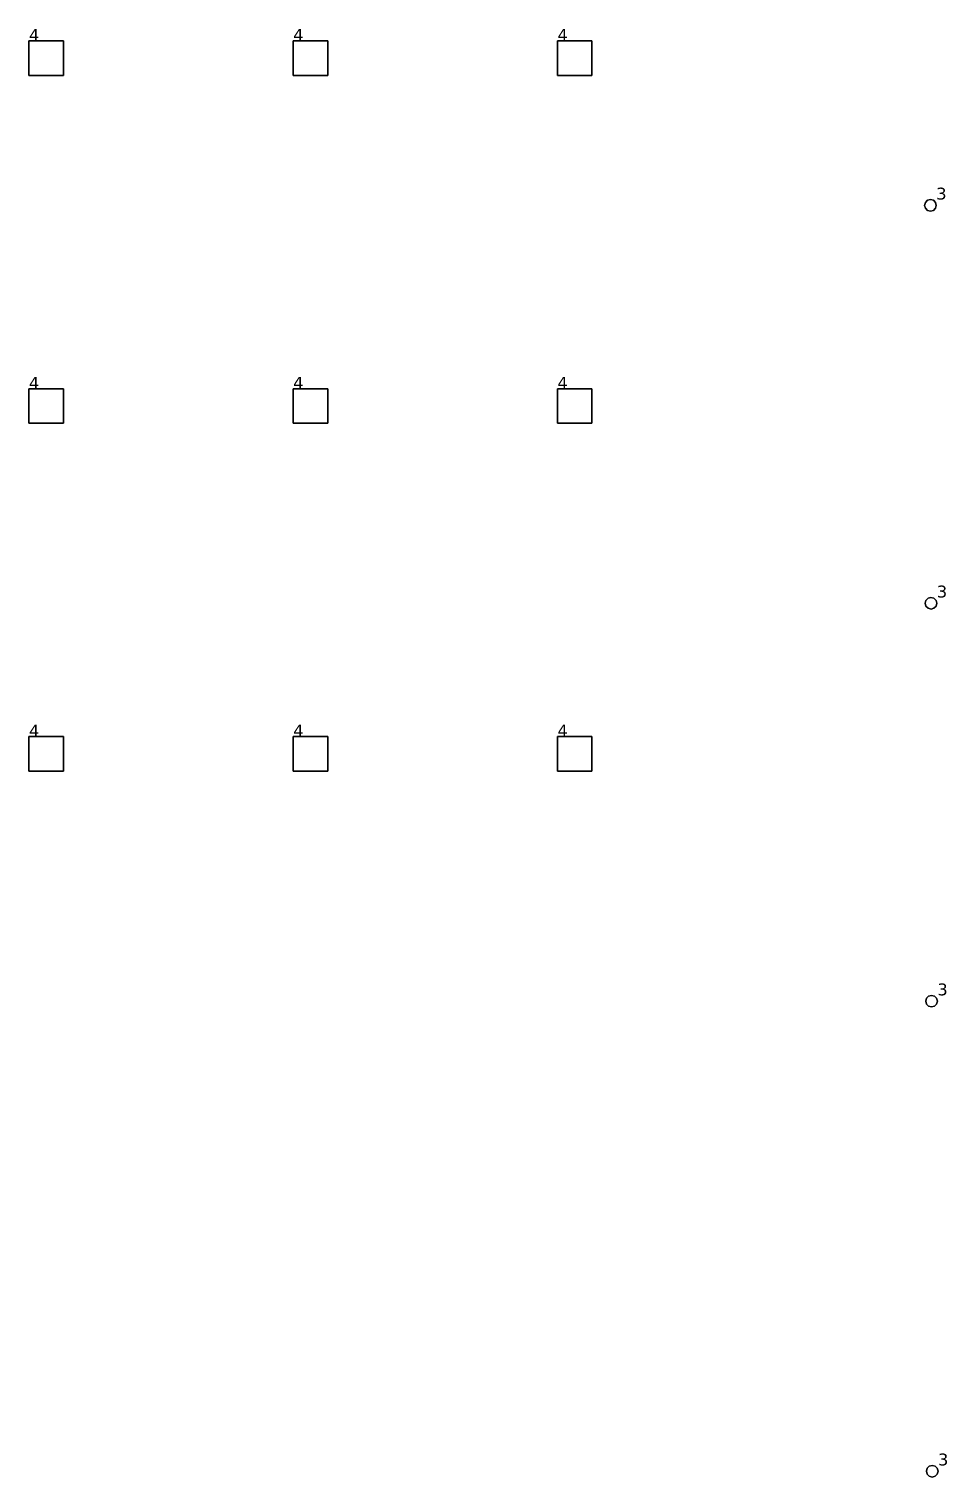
# Model space of a CAD drawing. Header units: inches. Extents: x -3 to 1235, y -1 to 963.
# Drawn here: x 18.58 to 32.53, y 78.77 to 100.77 of the extents above; entities that cross this region are included whole.
import ezdxf

# ---------------------------------------------------------------- set-up
doc = ezdxf.new("R2010")
doc.units = ezdxf.units.IN
doc.header["$MEASUREMENT"] = 0
doc.layers.add('DLX_TERR_LUM', color=7, linetype='Continuous', true_color=0x000000)
doc.layers.add('DLX_TERR_LUMKEY_IDX', color=7, linetype='Continuous', true_color=0x7f7f7f)
doc.styles.add('TableTextStyle', font='')
doc.styles.get('TableTextStyle').set_extended_font_data('VERDANA.TTF')

msp = doc.modelspace()

# ---------------------------------------------------------------- linework, layer by layer
at = {"layer": 'DLX_TERR_LUM'}
for points in [[(18.582, 100.063, 0), (18.582, 100.588, 0)], [(18.582, 100.588, 0), (18.582, 100.588, 0)], [(18.582, 100.588, 0), (18.582, 100.063, 0)], [(18.582, 100.588, 0), (19.107, 100.588, 0)], [(19.107, 100.588, 0), (18.582, 100.588, 0)], [(18.582, 100.588, 0), (18.582, 100.588, 0)], [(19.107, 100.588, 0), (18.582, 100.588, 0)], [(18.582, 100.588, 0), (18.582, 100.063, 0)], [(18.582, 100.063, 0), (18.582, 100.588, 0)], [(18.582, 100.588, 0), (19.107, 100.588, 0)], [(19.107, 100.588, 0), (19.107, 100.588, 0)], [(19.107, 100.588, 0), (19.107, 100.063, 0)], [(19.107, 100.063, 0), (19.107, 100.588, 0)], [(19.107, 100.588, 0), (19.107, 100.588, 0)], [(19.107, 100.063, 0), (19.107, 100.588, 0)], [(19.107, 100.588, 0), (19.107, 100.063, 0)], [(22.595, 100.063, 0), (22.595, 100.588, 0)], [(22.595, 100.588, 0), (22.595, 100.588, 0)], [(22.595, 100.588, 0), (22.595, 100.063, 0)], [(22.595, 100.588, 0), (23.12, 100.588, 0)], [(23.12, 100.588, 0), (22.595, 100.588, 0)], [(22.595, 100.588, 0), (22.595, 100.588, 0)], [(23.12, 100.588, 0), (22.595, 100.588, 0)], [(22.595, 100.588, 0), (22.595, 100.063, 0)], [(22.595, 100.063, 0), (22.595, 100.588, 0)], [(22.595, 100.588, 0), (23.12, 100.588, 0)], [(23.12, 100.588, 0), (23.12, 100.588, 0)], [(23.12, 100.588, 0), (23.12, 100.063, 0)], [(23.12, 100.063, 0), (23.12, 100.588, 0)], [(23.12, 100.588, 0), (23.12, 100.588, 0)], [(23.12, 100.063, 0), (23.12, 100.588, 0)], [(23.12, 100.588, 0), (23.12, 100.063, 0)], [(26.609, 100.063, 0), (26.609, 100.588, 0)], [(26.609, 100.588, 0), (26.609, 100.588, 0)], [(26.609, 100.588, 0), (26.609, 100.063, 0)], [(26.609, 100.588, 0), (27.134, 100.588, 0)], [(27.134, 100.588, 0), (26.609, 100.588, 0)], [(26.609, 100.588, 0), (26.609, 100.588, 0)], [(27.134, 100.588, 0), (26.609, 100.588, 0)], [(26.609, 100.588, 0), (26.609, 100.063, 0)], [(26.609, 100.063, 0), (26.609, 100.588, 0)], [(26.609, 100.588, 0), (27.134, 100.588, 0)], [(27.134, 100.588, 0), (27.134, 100.588, 0)], [(27.134, 100.588, 0), (27.134, 100.063, 0)], [(27.134, 100.063, 0), (27.134, 100.588, 0)], [(27.134, 100.588, 0), (27.134, 100.588, 0)], [(27.134, 100.063, 0), (27.134, 100.588, 0)], [(27.134, 100.588, 0), (27.134, 100.063, 0)], [(19.107, 100.063, 0), (18.582, 100.063, 0)], [(18.582, 100.063, 0), (18.582, 100.063, 0)], [(18.582, 100.063, 0), (19.107, 100.063, 0)], [(18.582, 100.063, 0), (18.582, 100.063, 0)], [(18.582, 100.063, 0), (19.107, 100.063, 0)], [(19.107, 100.063, 0), (18.582, 100.063, 0)], [(19.107, 100.063, 0), (19.107, 100.063, 0)], [(19.107, 100.063, 0), (19.107, 100.063, 0)], [(23.12, 100.063, 0), (22.595, 100.063, 0)], [(22.595, 100.063, 0), (22.595, 100.063, 0)], [(22.595, 100.063, 0), (23.12, 100.063, 0)], [(22.595, 100.063, 0), (22.595, 100.063, 0)], [(22.595, 100.063, 0), (23.12, 100.063, 0)], [(23.12, 100.063, 0), (22.595, 100.063, 0)], [(23.12, 100.063, 0), (23.12, 100.063, 0)], [(23.12, 100.063, 0), (23.12, 100.063, 0)], [(27.134, 100.063, 0), (26.609, 100.063, 0)], [(26.609, 100.063, 0), (26.609, 100.063, 0)], [(26.609, 100.063, 0), (27.134, 100.063, 0)], [(26.609, 100.063, 0), (26.609, 100.063, 0)], [(26.609, 100.063, 0), (27.134, 100.063, 0)], [(27.134, 100.063, 0), (26.609, 100.063, 0)], [(27.134, 100.063, 0), (27.134, 100.063, 0)], [(27.134, 100.063, 0), (27.134, 100.063, 0)], [(32.187, 98.088, 0), (32.199, 98.132, 0)], [(32.199, 98.132, 0), (32.187, 98.088, 0)], [(32.199, 98.132, 0), (32.187, 98.088, 0)], [(32.187, 98.088, 0), (32.199, 98.132, 0)], [(32.199, 98.132, 0), (32.231, 98.165, 0)], [(32.231, 98.165, 0), (32.199, 98.132, 0)], [(32.231, 98.165, 0), (32.199, 98.132, 0)], [(32.199, 98.132, 0), (32.231, 98.165, 0)], [(32.199, 98.132, 0), (32.199, 98.132, 0)], [(32.199, 98.132, 0), (32.199, 98.132, 0)], [(32.231, 98.165, 0), (32.275, 98.176, 0)], [(32.275, 98.176, 0), (32.231, 98.165, 0)], [(32.275, 98.176, 0), (32.231, 98.165, 0)], [(32.231, 98.165, 0), (32.275, 98.176, 0)], [(32.231, 98.165, 0), (32.231, 98.165, 0)], [(32.231, 98.165, 0), (32.231, 98.165, 0)], [(32.275, 98.176, 0), (32.275, 98.176, 0)], [(32.275, 98.176, 0), (32.319, 98.165, 0)], [(32.319, 98.165, 0), (32.275, 98.176, 0)], [(32.275, 98.176, 0), (32.275, 98.176, 0)], [(32.319, 98.165, 0), (32.275, 98.176, 0)], [(32.275, 98.176, 0), (32.319, 98.165, 0)], [(32.319, 98.165, 0), (32.319, 98.165, 0)], [(32.319, 98.165, 0), (32.352, 98.132, 0)], [(32.352, 98.132, 0), (32.319, 98.165, 0)], [(32.319, 98.165, 0), (32.319, 98.165, 0)], [(32.352, 98.132, 0), (32.319, 98.165, 0)], [(32.319, 98.165, 0), (32.352, 98.132, 0)], [(32.352, 98.132, 0), (32.352, 98.132, 0)], [(32.352, 98.132, 0), (32.364, 98.088, 0)], [(32.364, 98.088, 0), (32.352, 98.132, 0)], [(32.352, 98.132, 0), (32.352, 98.132, 0)], [(32.364, 98.088, 0), (32.352, 98.132, 0)], [(32.352, 98.132, 0), (32.364, 98.088, 0)], [(32.199, 98.044, 0), (32.187, 98.088, 0)], [(32.187, 98.088, 0), (32.187, 98.088, 0)], [(32.187, 98.088, 0), (32.199, 98.044, 0)], [(32.187, 98.088, 0), (32.187, 98.088, 0)], [(32.187, 98.088, 0), (32.199, 98.044, 0)], [(32.199, 98.044, 0), (32.187, 98.088, 0)], [(32.231, 98.011, 0), (32.199, 98.044, 0)], [(32.199, 98.044, 0), (32.199, 98.044, 0)], [(32.199, 98.044, 0), (32.231, 98.011, 0)], [(32.199, 98.044, 0), (32.199, 98.044, 0)], [(32.199, 98.044, 0), (32.231, 98.011, 0)], [(32.231, 98.011, 0), (32.199, 98.044, 0)], [(32.275, 98, 0), (32.231, 98.011, 0)], [(32.231, 98.011, 0), (32.231, 98.011, 0)], [(32.231, 98.011, 0), (32.275, 98, 0)], [(32.231, 98.011, 0), (32.231, 98.011, 0)], [(32.231, 98.011, 0), (32.275, 98, 0)], [(32.275, 98, 0), (32.231, 98.011, 0)], [(32.32, 98.012, 0), (32.275, 98, 0)], [(32.275, 98, 0), (32.32, 98.012, 0)], [(32.275, 98, 0), (32.32, 98.012, 0)], [(32.32, 98.012, 0), (32.275, 98, 0)], [(32.275, 98, 0), (32.275, 98, 0)], [(32.275, 98, 0), (32.275, 98, 0)], [(32.352, 98.044, 0), (32.32, 98.012, 0)], [(32.32, 98.012, 0), (32.352, 98.044, 0)], [(32.32, 98.012, 0), (32.352, 98.044, 0)], [(32.352, 98.044, 0), (32.32, 98.012, 0)], [(32.32, 98.012, 0), (32.32, 98.012, 0)], [(32.32, 98.012, 0), (32.32, 98.012, 0)], [(32.364, 98.088, 0), (32.352, 98.044, 0)], [(32.352, 98.044, 0), (32.364, 98.088, 0)], [(32.352, 98.044, 0), (32.364, 98.088, 0)], [(32.364, 98.088, 0), (32.352, 98.044, 0)], [(32.352, 98.044, 0), (32.352, 98.044, 0)], [(32.352, 98.044, 0), (32.352, 98.044, 0)], [(32.364, 98.088, 0), (32.364, 98.088, 0)], [(32.364, 98.088, 0), (32.364, 98.088, 0)], [(18.582, 94.778, 0), (18.582, 95.303, 0)], [(18.582, 95.303, 0), (18.582, 95.303, 0)], [(18.582, 95.303, 0), (18.582, 94.778, 0)], [(18.582, 95.303, 0), (19.107, 95.303, 0)], [(19.107, 95.303, 0), (18.582, 95.303, 0)], [(18.582, 95.303, 0), (18.582, 95.303, 0)], [(19.107, 95.303, 0), (18.582, 95.303, 0)], [(18.582, 95.303, 0), (18.582, 94.778, 0)], [(18.582, 94.778, 0), (18.582, 95.303, 0)], [(18.582, 95.303, 0), (19.107, 95.303, 0)], [(19.107, 95.303, 0), (19.107, 95.303, 0)], [(19.107, 95.303, 0), (19.107, 94.778, 0)], [(19.107, 94.778, 0), (19.107, 95.303, 0)], [(19.107, 95.303, 0), (19.107, 95.303, 0)], [(19.107, 94.778, 0), (19.107, 95.303, 0)], [(19.107, 95.303, 0), (19.107, 94.778, 0)], [(22.595, 94.778, 0), (22.595, 95.303, 0)], [(22.595, 95.303, 0), (22.595, 95.303, 0)], [(22.595, 95.303, 0), (22.595, 94.778, 0)], [(22.595, 95.303, 0), (23.12, 95.303, 0)], [(23.12, 95.303, 0), (22.595, 95.303, 0)], [(22.595, 95.303, 0), (22.595, 95.303, 0)], [(23.12, 95.303, 0), (22.595, 95.303, 0)], [(22.595, 95.303, 0), (22.595, 94.778, 0)], [(22.595, 94.778, 0), (22.595, 95.303, 0)], [(22.595, 95.303, 0), (23.12, 95.303, 0)], [(23.12, 95.303, 0), (23.12, 95.303, 0)], [(23.12, 95.303, 0), (23.12, 94.778, 0)], [(23.12, 94.778, 0), (23.12, 95.303, 0)], [(23.12, 95.303, 0), (23.12, 95.303, 0)], [(23.12, 94.778, 0), (23.12, 95.303, 0)], [(23.12, 95.303, 0), (23.12, 94.778, 0)], [(26.609, 94.778, 0), (26.609, 95.303, 0)], [(26.609, 95.303, 0), (26.609, 95.303, 0)], [(26.609, 95.303, 0), (26.609, 94.778, 0)], [(26.609, 95.303, 0), (27.134, 95.303, 0)], [(27.134, 95.303, 0), (26.609, 95.303, 0)], [(26.609, 95.303, 0), (26.609, 95.303, 0)], [(27.134, 95.303, 0), (26.609, 95.303, 0)], [(26.609, 95.303, 0), (26.609, 94.778, 0)], [(26.609, 94.778, 0), (26.609, 95.303, 0)], [(26.609, 95.303, 0), (27.134, 95.303, 0)], [(27.134, 95.303, 0), (27.134, 95.303, 0)], [(27.134, 95.303, 0), (27.134, 94.778, 0)], [(27.134, 94.778, 0), (27.134, 95.303, 0)], [(27.134, 95.303, 0), (27.134, 95.303, 0)], [(27.134, 94.778, 0), (27.134, 95.303, 0)], [(27.134, 95.303, 0), (27.134, 94.778, 0)], [(19.107, 94.778, 0), (18.582, 94.778, 0)], [(18.582, 94.778, 0), (18.582, 94.778, 0)], [(18.582, 94.778, 0), (19.107, 94.778, 0)], [(18.582, 94.778, 0), (18.582, 94.778, 0)], [(18.582, 94.778, 0), (19.107, 94.778, 0)], [(19.107, 94.778, 0), (18.582, 94.778, 0)], [(19.107, 94.778, 0), (19.107, 94.778, 0)], [(19.107, 94.778, 0), (19.107, 94.778, 0)], [(23.12, 94.778, 0), (22.595, 94.778, 0)], [(22.595, 94.778, 0), (22.595, 94.778, 0)], [(22.595, 94.778, 0), (23.12, 94.778, 0)], [(22.595, 94.778, 0), (22.595, 94.778, 0)], [(22.595, 94.778, 0), (23.12, 94.778, 0)], [(23.12, 94.778, 0), (22.595, 94.778, 0)], [(23.12, 94.778, 0), (23.12, 94.778, 0)], [(23.12, 94.778, 0), (23.12, 94.778, 0)], [(27.134, 94.778, 0), (26.609, 94.778, 0)], [(26.609, 94.778, 0), (26.609, 94.778, 0)], [(26.609, 94.778, 0), (27.134, 94.778, 0)], [(26.609, 94.778, 0), (26.609, 94.778, 0)], [(26.609, 94.778, 0), (27.134, 94.778, 0)], [(27.134, 94.778, 0), (26.609, 94.778, 0)], [(27.134, 94.778, 0), (27.134, 94.778, 0)], [(27.134, 94.778, 0), (27.134, 94.778, 0)], [(32.195, 92.043, 0), (32.207, 92.087, 0)], [(32.207, 92.087, 0), (32.195, 92.043, 0)], [(32.207, 92.087, 0), (32.195, 92.043, 0)], [(32.195, 92.043, 0), (32.207, 92.087, 0)], [(32.207, 91.998, 0), (32.195, 92.043, 0)], [(32.195, 92.043, 0), (32.195, 92.043, 0)], [(32.195, 92.043, 0), (32.207, 91.998, 0)], [(32.195, 92.043, 0), (32.195, 92.043, 0)], [(32.195, 92.043, 0), (32.207, 91.998, 0)], [(32.207, 91.998, 0), (32.195, 92.043, 0)], [(32.207, 92.087, 0), (32.239, 92.119, 0)], [(32.239, 92.119, 0), (32.207, 92.087, 0)], [(32.239, 92.119, 0), (32.207, 92.087, 0)], [(32.207, 92.087, 0), (32.239, 92.119, 0)], [(32.207, 92.087, 0), (32.207, 92.087, 0)], [(32.207, 92.087, 0), (32.207, 92.087, 0)], [(32.239, 91.966, 0), (32.207, 91.998, 0)], [(32.207, 91.998, 0), (32.207, 91.998, 0)], [(32.207, 91.998, 0), (32.239, 91.966, 0)], [(32.207, 91.998, 0), (32.207, 91.998, 0)], [(32.207, 91.998, 0), (32.239, 91.966, 0)], [(32.239, 91.966, 0), (32.207, 91.998, 0)], [(32.239, 92.119, 0), (32.283, 92.131, 0)], [(32.283, 92.131, 0), (32.239, 92.119, 0)], [(32.283, 92.131, 0), (32.239, 92.119, 0)], [(32.239, 92.119, 0), (32.283, 92.131, 0)], [(32.239, 92.119, 0), (32.239, 92.119, 0)], [(32.239, 92.119, 0), (32.239, 92.119, 0)], [(32.284, 91.954, 0), (32.239, 91.966, 0)], [(32.239, 91.966, 0), (32.239, 91.966, 0)], [(32.239, 91.966, 0), (32.284, 91.954, 0)], [(32.239, 91.966, 0), (32.239, 91.966, 0)], [(32.239, 91.966, 0), (32.284, 91.954, 0)], [(32.284, 91.954, 0), (32.239, 91.966, 0)], [(32.283, 92.131, 0), (32.283, 92.131, 0)], [(32.283, 92.131, 0), (32.328, 92.119, 0)], [(32.328, 92.119, 0), (32.283, 92.131, 0)], [(32.283, 92.131, 0), (32.283, 92.131, 0)], [(32.328, 92.119, 0), (32.283, 92.131, 0)], [(32.283, 92.131, 0), (32.328, 92.119, 0)], [(32.328, 91.966, 0), (32.284, 91.954, 0)], [(32.284, 91.954, 0), (32.328, 91.966, 0)], [(32.284, 91.954, 0), (32.328, 91.966, 0)], [(32.328, 91.966, 0), (32.284, 91.954, 0)], [(32.328, 92.119, 0), (32.328, 92.119, 0)], [(32.328, 92.119, 0), (32.36, 92.087, 0)], [(32.36, 92.087, 0), (32.328, 92.119, 0)], [(32.328, 92.119, 0), (32.328, 92.119, 0)], [(32.36, 92.087, 0), (32.328, 92.119, 0)], [(32.328, 92.119, 0), (32.36, 92.087, 0)], [(32.36, 91.999, 0), (32.328, 91.966, 0)], [(32.328, 91.966, 0), (32.36, 91.999, 0)], [(32.328, 91.966, 0), (32.36, 91.999, 0)], [(32.36, 91.999, 0), (32.328, 91.966, 0)], [(32.328, 91.966, 0), (32.328, 91.966, 0)], [(32.328, 91.966, 0), (32.328, 91.966, 0)], [(32.36, 92.087, 0), (32.36, 92.087, 0)], [(32.36, 92.087, 0), (32.372, 92.043, 0)], [(32.372, 92.043, 0), (32.36, 92.087, 0)], [(32.36, 92.087, 0), (32.36, 92.087, 0)], [(32.372, 92.043, 0), (32.36, 92.087, 0)], [(32.36, 92.087, 0), (32.372, 92.043, 0)], [(32.372, 92.043, 0), (32.36, 91.999, 0)], [(32.36, 91.999, 0), (32.372, 92.043, 0)], [(32.36, 91.999, 0), (32.372, 92.043, 0)], [(32.372, 92.043, 0), (32.36, 91.999, 0)], [(32.36, 91.999, 0), (32.36, 91.999, 0)], [(32.36, 91.999, 0), (32.36, 91.999, 0)], [(32.372, 92.043, 0), (32.372, 92.043, 0)], [(32.372, 92.043, 0), (32.372, 92.043, 0)], [(32.284, 91.954, 0), (32.284, 91.954, 0)], [(32.284, 91.954, 0), (32.284, 91.954, 0)], [(18.582, 89.492, 0), (18.582, 90.017, 0)], [(18.582, 90.017, 0), (18.582, 90.017, 0)], [(18.582, 90.017, 0), (18.582, 89.492, 0)], [(18.582, 90.017, 0), (19.107, 90.017, 0)], [(19.107, 90.017, 0), (18.582, 90.017, 0)], [(18.582, 90.017, 0), (18.582, 90.017, 0)], [(19.107, 90.017, 0), (18.582, 90.017, 0)], [(18.582, 90.017, 0), (18.582, 89.492, 0)], [(18.582, 89.492, 0), (18.582, 90.017, 0)], [(18.582, 90.017, 0), (19.107, 90.017, 0)], [(19.107, 90.017, 0), (19.107, 90.017, 0)], [(19.107, 90.017, 0), (19.107, 89.492, 0)], [(19.107, 89.492, 0), (19.107, 90.017, 0)], [(19.107, 90.017, 0), (19.107, 90.017, 0)], [(19.107, 89.492, 0), (19.107, 90.017, 0)], [(19.107, 90.017, 0), (19.107, 89.492, 0)], [(22.595, 89.492, 0), (22.595, 90.017, 0)], [(22.595, 90.017, 0), (22.595, 90.017, 0)], [(22.595, 90.017, 0), (22.595, 89.492, 0)], [(22.595, 90.017, 0), (23.12, 90.017, 0)], [(23.12, 90.017, 0), (22.595, 90.017, 0)], [(22.595, 90.017, 0), (22.595, 90.017, 0)], [(23.12, 90.017, 0), (22.595, 90.017, 0)], [(22.595, 90.017, 0), (22.595, 89.492, 0)], [(22.595, 89.492, 0), (22.595, 90.017, 0)], [(22.595, 90.017, 0), (23.12, 90.017, 0)], [(23.12, 90.017, 0), (23.12, 90.017, 0)], [(23.12, 90.017, 0), (23.12, 89.492, 0)], [(23.12, 89.492, 0), (23.12, 90.017, 0)], [(23.12, 90.017, 0), (23.12, 90.017, 0)], [(23.12, 89.492, 0), (23.12, 90.017, 0)], [(23.12, 90.017, 0), (23.12, 89.492, 0)], [(26.609, 89.492, 0), (26.609, 90.017, 0)], [(26.609, 90.017, 0), (26.609, 90.017, 0)], [(26.609, 90.017, 0), (26.609, 89.492, 0)], [(26.609, 90.017, 0), (27.134, 90.017, 0)], [(27.134, 90.017, 0), (26.609, 90.017, 0)], [(26.609, 90.017, 0), (26.609, 90.017, 0)], [(27.134, 90.017, 0), (26.609, 90.017, 0)], [(26.609, 90.017, 0), (26.609, 89.492, 0)], [(26.609, 89.492, 0), (26.609, 90.017, 0)], [(26.609, 90.017, 0), (27.134, 90.017, 0)], [(27.134, 90.017, 0), (27.134, 90.017, 0)], [(27.134, 90.017, 0), (27.134, 89.492, 0)], [(27.134, 89.492, 0), (27.134, 90.017, 0)], [(27.134, 90.017, 0), (27.134, 90.017, 0)], [(27.134, 89.492, 0), (27.134, 90.017, 0)], [(27.134, 90.017, 0), (27.134, 89.492, 0)], [(19.107, 89.492, 0), (18.582, 89.492, 0)], [(18.582, 89.492, 0), (18.582, 89.492, 0)], [(18.582, 89.492, 0), (19.107, 89.492, 0)], [(18.582, 89.492, 0), (18.582, 89.492, 0)], [(18.582, 89.492, 0), (19.107, 89.492, 0)], [(19.107, 89.492, 0), (18.582, 89.492, 0)], [(19.107, 89.492, 0), (19.107, 89.492, 0)], [(19.107, 89.492, 0), (19.107, 89.492, 0)], [(23.12, 89.492, 0), (22.595, 89.492, 0)], [(22.595, 89.492, 0), (22.595, 89.492, 0)], [(22.595, 89.492, 0), (23.12, 89.492, 0)], [(22.595, 89.492, 0), (22.595, 89.492, 0)], [(22.595, 89.492, 0), (23.12, 89.492, 0)], [(23.12, 89.492, 0), (22.595, 89.492, 0)], [(23.12, 89.492, 0), (23.12, 89.492, 0)], [(23.12, 89.492, 0), (23.12, 89.492, 0)], [(27.134, 89.492, 0), (26.609, 89.492, 0)], [(26.609, 89.492, 0), (26.609, 89.492, 0)], [(26.609, 89.492, 0), (27.134, 89.492, 0)], [(26.609, 89.492, 0), (26.609, 89.492, 0)], [(26.609, 89.492, 0), (27.134, 89.492, 0)], [(27.134, 89.492, 0), (26.609, 89.492, 0)], [(27.134, 89.492, 0), (27.134, 89.492, 0)], [(27.134, 89.492, 0), (27.134, 89.492, 0)], [(32.203, 85.997, 0), (32.215, 86.041, 0)], [(32.215, 86.041, 0), (32.203, 85.997, 0)], [(32.215, 86.041, 0), (32.203, 85.997, 0)], [(32.203, 85.997, 0), (32.215, 86.041, 0)], [(32.215, 86.041, 0), (32.247, 86.074, 0)], [(32.247, 86.074, 0), (32.215, 86.041, 0)], [(32.247, 86.074, 0), (32.215, 86.041, 0)], [(32.215, 86.041, 0), (32.247, 86.074, 0)], [(32.215, 86.041, 0), (32.215, 86.041, 0)], [(32.215, 86.041, 0), (32.215, 86.041, 0)], [(32.247, 86.074, 0), (32.292, 86.086, 0)], [(32.292, 86.086, 0), (32.247, 86.074, 0)], [(32.292, 86.086, 0), (32.247, 86.074, 0)], [(32.247, 86.074, 0), (32.292, 86.086, 0)], [(32.247, 86.074, 0), (32.247, 86.074, 0)], [(32.247, 86.074, 0), (32.247, 86.074, 0)], [(32.292, 86.086, 0), (32.292, 86.086, 0)], [(32.292, 86.086, 0), (32.336, 86.074, 0)], [(32.336, 86.074, 0), (32.292, 86.086, 0)], [(32.292, 86.086, 0), (32.292, 86.086, 0)], [(32.336, 86.074, 0), (32.292, 86.086, 0)], [(32.292, 86.086, 0), (32.336, 86.074, 0)], [(32.336, 86.074, 0), (32.336, 86.074, 0)], [(32.336, 86.074, 0), (32.368, 86.042, 0)], [(32.368, 86.042, 0), (32.336, 86.074, 0)], [(32.336, 86.074, 0), (32.336, 86.074, 0)], [(32.368, 86.042, 0), (32.336, 86.074, 0)], [(32.336, 86.074, 0), (32.368, 86.042, 0)], [(32.368, 86.042, 0), (32.368, 86.042, 0)], [(32.368, 86.042, 0), (32.38, 85.997, 0)], [(32.38, 85.997, 0), (32.368, 86.042, 0)], [(32.368, 86.042, 0), (32.368, 86.042, 0)], [(32.38, 85.997, 0), (32.368, 86.042, 0)], [(32.368, 86.042, 0), (32.38, 85.997, 0)], [(32.215, 85.953, 0), (32.203, 85.997, 0)], [(32.203, 85.997, 0), (32.203, 85.997, 0)], [(32.203, 85.997, 0), (32.215, 85.953, 0)], [(32.203, 85.997, 0), (32.203, 85.997, 0)], [(32.203, 85.997, 0), (32.215, 85.953, 0)], [(32.215, 85.953, 0), (32.203, 85.997, 0)], [(32.248, 85.921, 0), (32.215, 85.953, 0)], [(32.215, 85.953, 0), (32.215, 85.953, 0)], [(32.215, 85.953, 0), (32.248, 85.921, 0)], [(32.215, 85.953, 0), (32.215, 85.953, 0)], [(32.215, 85.953, 0), (32.248, 85.921, 0)], [(32.248, 85.921, 0), (32.215, 85.953, 0)], [(32.292, 85.909, 0), (32.248, 85.921, 0)], [(32.248, 85.921, 0), (32.248, 85.921, 0)], [(32.248, 85.921, 0), (32.292, 85.909, 0)], [(32.248, 85.921, 0), (32.248, 85.921, 0)], [(32.248, 85.921, 0), (32.292, 85.909, 0)], [(32.292, 85.909, 0), (32.248, 85.921, 0)], [(32.336, 85.921, 0), (32.292, 85.909, 0)], [(32.292, 85.909, 0), (32.336, 85.921, 0)], [(32.292, 85.909, 0), (32.336, 85.921, 0)], [(32.336, 85.921, 0), (32.292, 85.909, 0)], [(32.292, 85.909, 0), (32.292, 85.909, 0)], [(32.292, 85.909, 0), (32.292, 85.909, 0)], [(32.368, 85.953, 0), (32.336, 85.921, 0)], [(32.336, 85.921, 0), (32.368, 85.953, 0)], [(32.336, 85.921, 0), (32.368, 85.953, 0)], [(32.368, 85.953, 0), (32.336, 85.921, 0)], [(32.336, 85.921, 0), (32.336, 85.921, 0)], [(32.336, 85.921, 0), (32.336, 85.921, 0)], [(32.38, 85.997, 0), (32.368, 85.953, 0)], [(32.368, 85.953, 0), (32.38, 85.997, 0)], [(32.368, 85.953, 0), (32.38, 85.997, 0)], [(32.38, 85.997, 0), (32.368, 85.953, 0)], [(32.368, 85.953, 0), (32.368, 85.953, 0)], [(32.368, 85.953, 0), (32.368, 85.953, 0)], [(32.38, 85.997, 0), (32.38, 85.997, 0)], [(32.38, 85.997, 0), (32.38, 85.997, 0)], [(32.213, 78.856, 0), (32.225, 78.9, 0)], [(32.225, 78.9, 0), (32.213, 78.856, 0)], [(32.225, 78.9, 0), (32.213, 78.856, 0)], [(32.213, 78.856, 0), (32.225, 78.9, 0)], [(32.225, 78.812, 0), (32.213, 78.856, 0)], [(32.213, 78.856, 0), (32.213, 78.856, 0)], [(32.213, 78.856, 0), (32.225, 78.812, 0)], [(32.213, 78.856, 0), (32.213, 78.856, 0)], [(32.213, 78.856, 0), (32.225, 78.812, 0)], [(32.225, 78.812, 0), (32.213, 78.856, 0)], [(32.225, 78.9, 0), (32.257, 78.932, 0)], [(32.257, 78.932, 0), (32.225, 78.9, 0)], [(32.257, 78.932, 0), (32.225, 78.9, 0)], [(32.225, 78.9, 0), (32.257, 78.932, 0)], [(32.225, 78.9, 0), (32.225, 78.9, 0)], [(32.225, 78.9, 0), (32.225, 78.9, 0)], [(32.257, 78.779, 0), (32.225, 78.812, 0)], [(32.225, 78.812, 0), (32.225, 78.812, 0)], [(32.225, 78.812, 0), (32.257, 78.779, 0)], [(32.225, 78.812, 0), (32.225, 78.812, 0)], [(32.225, 78.812, 0), (32.257, 78.779, 0)], [(32.257, 78.779, 0), (32.225, 78.812, 0)], [(32.257, 78.932, 0), (32.301, 78.944, 0)], [(32.301, 78.944, 0), (32.257, 78.932, 0)], [(32.301, 78.944, 0), (32.257, 78.932, 0)], [(32.257, 78.932, 0), (32.301, 78.944, 0)], [(32.257, 78.932, 0), (32.257, 78.932, 0)], [(32.257, 78.932, 0), (32.257, 78.932, 0)], [(32.301, 78.768, 0), (32.257, 78.779, 0)], [(32.257, 78.779, 0), (32.257, 78.779, 0)], [(32.257, 78.779, 0), (32.301, 78.768, 0)], [(32.257, 78.779, 0), (32.257, 78.779, 0)], [(32.257, 78.779, 0), (32.301, 78.768, 0)], [(32.301, 78.768, 0), (32.257, 78.779, 0)], [(32.301, 78.944, 0), (32.301, 78.944, 0)], [(32.301, 78.944, 0), (32.345, 78.933, 0)], [(32.345, 78.933, 0), (32.301, 78.944, 0)], [(32.301, 78.944, 0), (32.301, 78.944, 0)], [(32.345, 78.933, 0), (32.301, 78.944, 0)], [(32.301, 78.944, 0), (32.345, 78.933, 0)], [(32.346, 78.779, 0), (32.301, 78.768, 0)], [(32.301, 78.768, 0), (32.346, 78.779, 0)], [(32.301, 78.768, 0), (32.346, 78.779, 0)], [(32.346, 78.779, 0), (32.301, 78.768, 0)], [(32.301, 78.768, 0), (32.301, 78.768, 0)], [(32.301, 78.768, 0), (32.301, 78.768, 0)], [(32.345, 78.933, 0), (32.345, 78.933, 0)], [(32.345, 78.933, 0), (32.378, 78.9, 0)], [(32.378, 78.9, 0), (32.345, 78.933, 0)], [(32.345, 78.933, 0), (32.345, 78.933, 0)], [(32.378, 78.9, 0), (32.345, 78.933, 0)], [(32.345, 78.933, 0), (32.378, 78.9, 0)], [(32.378, 78.812, 0), (32.346, 78.779, 0)], [(32.346, 78.779, 0), (32.378, 78.812, 0)], [(32.346, 78.779, 0), (32.378, 78.812, 0)], [(32.378, 78.812, 0), (32.346, 78.779, 0)], [(32.346, 78.779, 0), (32.346, 78.779, 0)], [(32.346, 78.779, 0), (32.346, 78.779, 0)], [(32.378, 78.9, 0), (32.378, 78.9, 0)], [(32.378, 78.9, 0), (32.39, 78.856, 0)], [(32.39, 78.856, 0), (32.378, 78.9, 0)], [(32.378, 78.9, 0), (32.378, 78.9, 0)], [(32.39, 78.856, 0), (32.378, 78.9, 0)], [(32.378, 78.9, 0), (32.39, 78.856, 0)], [(32.39, 78.856, 0), (32.378, 78.812, 0)], [(32.378, 78.812, 0), (32.39, 78.856, 0)], [(32.378, 78.812, 0), (32.39, 78.856, 0)], [(32.39, 78.856, 0), (32.378, 78.812, 0)], [(32.378, 78.812, 0), (32.378, 78.812, 0)], [(32.378, 78.812, 0), (32.378, 78.812, 0)], [(32.39, 78.856, 0), (32.39, 78.856, 0)], [(32.39, 78.856, 0), (32.39, 78.856, 0)]]:
    msp.add_polyline3d(points, dxfattribs=at)

# ---------------------------------------------------------------- texts
at = {"layer": 'DLX_TERR_LUMKEY_IDX', "style": 'TableTextStyle'}
for s, p in [('4', (18.582, 100.588)), ('4', (22.595, 100.588)), ('4', (26.609, 100.588)), ('3', (32.363, 98.177)), ('4', (18.582, 95.303)), ('4', (22.595, 95.303)), ('4', (26.609, 95.303)), ('3', (32.372, 92.131)), ('4', (18.582, 90.017)), ('4', (22.595, 90.017)), ('4', (26.609, 90.017)), ('3', (32.38, 86.086)), ('3', (32.39, 78.944))]:
    msp.add_text(s, height=0.18, dxfattribs=at).set_placement(p)

doc.saveas('drawing.dxf')
